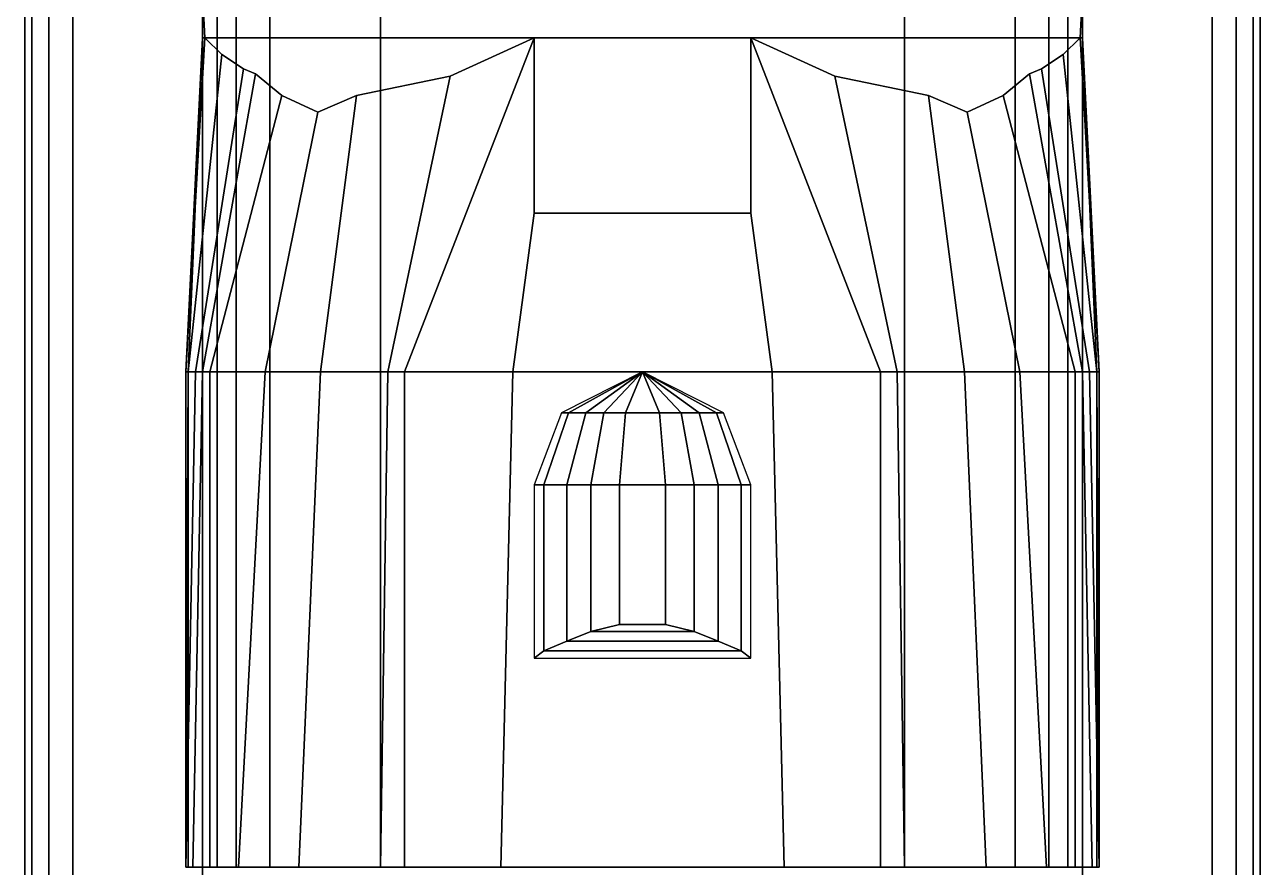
# Model space of a CAD drawing. Extents: x -2.6 to 2.6, y -14.1 to 12.1.
# Drawn here: x -2.57 to 2.57, y 6.75 to 10.25 of the extents above; entities that cross this region are included whole.
import ezdxf

# ---------------------------------------------------------------- set-up
doc = ezdxf.new("R2010")
doc.units = 0
doc.layers.add('HULL-OPEN', color=7, linetype='CONTINUOUS')

msp = doc.modelspace()

# ---------------------------------------------------------------- linework, layer by layer
at = {"layer": 'HULL-OPEN'}
for points in [[(-1.55, 12.13, 0.9200000000000141), (-1.090000000000006, 12.14, 0.9000000000000039), (-1.090000000000006, 10.20000000000001, 0.9000000000000039), (-1.55, 10.20000000000001, 0.9200000000000141)], [(-1.55, 10.20000000000001, 0.9200000000000141), (-1.090000000000006, 10.20000000000001, 0.9000000000000039), (-1.090000000000006, 12.14, 0.9000000000000039), (-1.55, 12.13, 0.9200000000000141)], [(-1.090000000000006, 12.14, 0.9000000000000039), (1.090000000000006, 12.14, 0.9000000000000039), (1.090000000000006, 10.20000000000001, 0.9000000000000039), (-1.090000000000006, 10.20000000000001, 0.9000000000000039)], [(1.090000000000006, 12.14, 0.9000000000000039), (-1.090000000000006, 12.14, 0.9000000000000039), (-1.090000000000006, 10.20000000000001, 0.9000000000000039), (1.090000000000006, 10.20000000000001, 0.9000000000000039)], [(1.55, 10.20000000000001, 0.9200000000000141), (1.090000000000006, 10.20000000000001, 0.9000000000000039), (1.090000000000006, 12.14, 0.9000000000000039), (1.55, 12.13, 0.9200000000000141)], [(1.55, 12.13, 0.9200000000000141), (1.090000000000006, 12.14, 0.9000000000000039), (1.090000000000006, 10.20000000000001, 0.9000000000000039), (1.55, 10.20000000000001, 0.9200000000000141)], [(-1.770000000000006, 12.06, 1.020000000000008), (-1.69, 12.11, 0.9500000000000152), (-1.69, 10.20000000000001, 0.9500000000000152), (-1.770000000000006, 10.20000000000001, 1.020000000000008)], [(-1.770000000000005, 10.20000000000001, 1.020000000000008), (-1.69, 10.20000000000001, 0.9500000000000152), (-1.69, 12.11, 0.9500000000000152), (-1.770000000000005, 12.06, 1.020000000000008)], [(-1.69, 12.11, 0.9500000000000152), (-1.55, 12.13, 0.9200000000000141), (-1.55, 10.20000000000001, 0.9200000000000141), (-1.69, 10.20000000000001, 0.9500000000000152)], [(-1.69, 10.20000000000001, 0.9500000000000152), (-1.55, 10.20000000000001, 0.9200000000000141), (-1.55, 12.13, 0.9200000000000141), (-1.69, 12.11, 0.9500000000000152)], [(1.69, 10.20000000000001, 0.9500000000000152), (1.55, 10.20000000000001, 0.9200000000000141), (1.55, 12.13, 0.9200000000000141), (1.69, 12.11, 0.9500000000000152)], [(1.69, 12.11, 0.9500000000000152), (1.55, 12.13, 0.9200000000000141), (1.55, 10.20000000000001, 0.9200000000000141), (1.69, 10.20000000000001, 0.9500000000000152)], [(1.770000000000005, 10.20000000000001, 1.020000000000008), (1.69, 10.20000000000001, 0.9500000000000152), (1.69, 12.11, 0.9500000000000152), (1.770000000000005, 12.06, 1.020000000000008)], [(1.770000000000006, 12.06, 1.020000000000008), (1.69, 12.11, 0.9500000000000152), (1.69, 10.20000000000001, 0.9500000000000152), (1.770000000000006, 10.20000000000001, 1.020000000000008)], [(-1.830000000000001, 11.97, 1.180000000000005), (-1.770000000000006, 12.06, 1.020000000000008), (-1.770000000000006, 10.20000000000001, 1.020000000000008), (-1.830000000000001, 10.20000000000001, 1.180000000000005)], [(-1.83, 10.20000000000001, 1.180000000000005), (-1.770000000000005, 10.20000000000001, 1.020000000000008), (-1.770000000000005, 12.06, 1.020000000000008), (-1.83, 11.96999999999999, 1.180000000000005)], [(1.83, 10.20000000000001, 1.180000000000005), (1.770000000000005, 10.20000000000001, 1.020000000000008), (1.770000000000005, 12.06, 1.020000000000008), (1.83, 11.97, 1.180000000000005)], [(1.830000000000001, 11.96999999999999, 1.180000000000005), (1.770000000000006, 12.06, 1.020000000000008), (1.770000000000006, 10.20000000000001, 1.020000000000008), (1.830000000000001, 10.20000000000001, 1.180000000000005)], [(-1.830000000000001, 11.66, 1.640000000000013), (-1.830000000000001, 11.97, 1.180000000000005), (-1.830000000000001, 10.20000000000001, 1.180000000000005), (-1.830000000000001, 10.20000000000001, 1.640000000000013)], [(-1.83, 10.20000000000001, 1.640000000000013), (-1.83, 10.20000000000001, 1.180000000000005), (-1.83, 11.96999999999999, 1.180000000000005), (-1.83, 11.66, 1.640000000000013)], [(1.83, 10.20000000000001, 1.640000000000013), (1.83, 10.20000000000001, 1.180000000000005), (1.83, 11.97, 1.180000000000005), (1.83, 11.66, 1.640000000000013)], [(1.830000000000001, 11.66, 1.640000000000013), (1.830000000000001, 11.96999999999999, 1.180000000000005), (1.830000000000001, 10.20000000000001, 1.180000000000005), (1.830000000000001, 10.20000000000001, 1.640000000000013)], [(-1.830000000000001, 11.37, 2.100000000000006), (-1.830000000000001, 11.66, 1.640000000000013), (-1.830000000000001, 10.20000000000001, 1.693395061728393), (-1.830000000000001, 10.20000000000001, 2.100000000000006)], [(-1.83, 10.20000000000001, 2.100000000000006), (-1.83, 10.20000000000001, 1.640000000000013), (-1.83, 11.66, 1.640000000000013), (-1.83, 11.37, 2.100000000000006)], [(1.83, 10.20000000000001, 2.100000000000006), (1.83, 10.20000000000001, 1.640000000000013), (1.83, 11.66, 1.640000000000013), (1.83, 11.37, 2.100000000000006)], [(1.830000000000001, 11.37, 2.100000000000006), (1.830000000000001, 11.66, 1.640000000000013), (1.830000000000001, 10.20000000000001, 1.693395061728393), (1.830000000000001, 10.20000000000001, 2.100000000000006)], [(-1.830000000000001, 10.39, 3.58000000000001), (-1.830000000000001, 11.37, 2.100000000000006), (-1.830000000000001, 10.20000000000001, 2.100000000000006), (-1.830000000000001, 10.20000000000001, 3.58000000000001)], [(-1.83, 10.20000000000001, 3.58000000000001), (-1.83, 10.20000000000001, 2.100000000000006), (-1.83, 11.37, 2.100000000000006), (-1.83, 10.39, 3.58000000000001)], [(1.83, 10.20000000000001, 3.58000000000001), (1.83, 10.20000000000001, 2.100000000000006), (1.83, 11.37, 2.100000000000006), (1.83, 10.39, 3.58000000000001)], [(1.830000000000001, 10.39, 3.58000000000001), (1.830000000000001, 11.37, 2.100000000000006), (1.830000000000001, 10.20000000000001, 2.100000000000006), (1.830000000000001, 10.20000000000001, 3.58000000000001)], [(-2.569999999999998, 6.270000000000008, 1.55), (-2.569999999999998, 6.270000000000008, 0.3999999999999986), (-2.569999999999998, 11.13, 0.6299999999999973), (-2.569999999999998, 11.13, 1.479999999999998)], [(-2.569999999999998, 11.13, 1.479999999999998), (-2.569999999999998, 11.13, 0.6299999999999973), (-2.569999999999998, 6.270000000000008, 0.3999999999999986), (-2.569999999999998, 6.270000000000008, 1.55)], [(-2.539999999999999, 6.270000000000008, 1.629999999999999), (-2.569999999999998, 6.270000000000008, 1.55), (-2.569999999999998, 11.13, 1.479999999999998), (-2.539999999999999, 11.13, 1.559999999999998)], [(-2.539999999999999, 11.13, 1.559999999999998), (-2.569999999999998, 11.13, 1.479999999999998), (-2.569999999999998, 6.270000000000008, 1.55), (-2.539999999999999, 6.270000000000008, 1.629999999999999)], [(-2.469999999999999, 11.13, 1.639999999999998), (-2.539999999999999, 11.13, 1.559999999999998), (-2.539999999999999, 6.270000000000008, 1.629999999999999), (-2.469999999999999, 6.270000000000008, 1.709999999999997)], [(-2.469999999999999, 6.270000000000008, 1.709999999999997), (-2.539999999999999, 6.270000000000008, 1.629999999999999), (-2.539999999999999, 11.13, 1.559999999999998), (-2.469999999999999, 11.13, 1.639999999999998)], [(-2.369999999999999, 6.270000000000008, 1.750000000000003), (-2.469999999999999, 6.270000000000008, 1.709999999999997), (-2.469999999999999, 11.13, 1.639999999999998), (-2.369999999999999, 11.13, 1.679999999999997)], [(-2.369999999999999, 11.13, 1.679999999999997), (-2.469999999999999, 11.13, 1.639999999999998), (-2.469999999999999, 6.270000000000008, 1.709999999999997), (-2.369999999999999, 6.270000000000008, 1.750000000000003)], [(-1.829999999999997, 11.13, 1.679999999999997), (-2.369999999999999, 11.13, 1.679999999999997), (-2.369999999999999, 6.270000000000008, 1.750000000000003), (-1.829999999999997, 6.270000000000008, 1.750000000000003)], [(-1.829999999999997, 6.270000000000008, 1.750000000000003), (-2.369999999999999, 6.270000000000008, 1.750000000000003), (-2.369999999999999, 11.13, 1.679999999999997), (-1.829999999999997, 11.13, 1.679999999999997)], [(1.829999999999997, 11.13, 1.679999999999997), (2.369999999999999, 11.13, 1.679999999999997), (2.369999999999999, 6.270000000000008, 1.750000000000003), (1.829999999999997, 6.270000000000008, 1.750000000000003)], [(1.829999999999997, 6.270000000000008, 1.750000000000003), (2.369999999999999, 6.270000000000008, 1.750000000000003), (2.369999999999999, 11.13, 1.679999999999997), (1.829999999999997, 11.13, 1.679999999999997)], [(2.369999999999999, 11.13, 1.679999999999997), (2.469999999999999, 11.13, 1.639999999999998), (2.469999999999999, 6.270000000000008, 1.709999999999997), (2.369999999999999, 6.270000000000008, 1.750000000000003)], [(2.369999999999999, 6.270000000000008, 1.750000000000003), (2.469999999999999, 6.270000000000008, 1.709999999999997), (2.469999999999999, 11.13, 1.639999999999998), (2.369999999999999, 11.13, 1.679999999999997)], [(2.469999999999999, 6.270000000000008, 1.709999999999997), (2.539999999999999, 6.270000000000008, 1.629999999999999), (2.539999999999999, 11.13, 1.559999999999998), (2.469999999999999, 11.13, 1.639999999999998)], [(2.469999999999999, 11.13, 1.639999999999998), (2.539999999999999, 11.13, 1.559999999999998), (2.539999999999999, 6.270000000000008, 1.629999999999999), (2.469999999999999, 6.270000000000008, 1.709999999999997)], [(2.539999999999999, 6.270000000000008, 1.629999999999999), (2.569999999999998, 6.270000000000008, 1.55), (2.569999999999998, 11.13, 1.479999999999998), (2.539999999999999, 11.13, 1.559999999999998)], [(2.539999999999999, 11.13, 1.559999999999998), (2.569999999999998, 11.13, 1.479999999999998), (2.569999999999998, 6.270000000000008, 1.55), (2.539999999999999, 6.270000000000008, 1.629999999999999)], [(2.569999999999998, 6.270000000000008, 1.55), (2.569999999999998, 6.270000000000008, 0.3999999999999986), (2.569999999999998, 11.13, 0.6299999999999973), (2.569999999999998, 11.13, 1.479999999999998)], [(2.569999999999998, 11.13, 1.479999999999998), (2.569999999999998, 11.13, 0.6299999999999973), (2.569999999999998, 6.270000000000008, 0.3999999999999986), (2.569999999999998, 6.270000000000008, 1.55)], [(-1.830000000000001, 10.39, 3.58000000000001), (-1.830000000000001, 10.39, 3.58000000000001), (-1.830000000000001, 10.20000000000001, 3.58000000000001), (-1.820000000000003, 10.20000000000001, 3.850000000000006)], [(-1.820000000000002, 10.20000000000001, 3.850000000000006), (-1.83, 10.20000000000001, 3.58000000000001), (-1.83, 10.39, 3.58000000000001), (-1.820000000000002, 10.20000000000001, 3.850000000000006)], [(1.820000000000002, 10.20000000000001, 3.850000000000006), (1.83, 10.20000000000001, 3.58000000000001), (1.83, 10.39, 3.58000000000001), (1.820000000000002, 10.20000000000001, 3.850000000000006)], [(1.830000000000001, 10.39, 3.58000000000001), (1.830000000000001, 10.39, 3.58000000000001), (1.830000000000001, 10.20000000000001, 3.58000000000001), (1.820000000000003, 10.20000000000001, 3.850000000000006)], [(-1.830000000000001, 10.20000000000001, 2.100000000000006), (-1.830000000000001, 10.20000000000001, 1.640000000000013), (-1.889999999999998, 8.810000000000015, 1.640000000000013), (-1.899999999999996, 8.810000000000015, 2.100000000000006)], [(-1.830000000000001, 10.20000000000001, 3.58000000000001), (-1.830000000000001, 10.20000000000001, 2.100000000000006), (-1.899999999999996, 8.810000000000015, 2.100000000000006), (-1.899999999999996, 8.810000000000015, 3.58000000000001)], [(-1.820000000000003, 10.20000000000001, 3.850000000000006), (-1.830000000000001, 10.20000000000001, 3.58000000000001), (-1.899999999999996, 8.810000000000015, 3.58000000000001), (-1.899999999999996, 8.810000000000015, 3.850000000000006)], [(-1.750000000000003, 10.13, 4.020000000000008), (-1.820000000000003, 10.20000000000001, 3.850000000000006), (-1.899999999999996, 8.810000000000015, 3.850000000000006), (-1.889999999999998, 8.810000000000015, 4.020000000000008)], [(-1.899999999999995, 8.810000000000016, 2.100000000000006), (-1.889999999999997, 8.810000000000016, 1.640000000000013), (-1.83, 10.20000000000001, 1.640000000000013), (-1.83, 10.20000000000001, 2.100000000000006)], [(-1.889999999999997, 8.810000000000016, 4.020000000000008), (-1.899999999999995, 8.810000000000016, 3.850000000000006), (-1.820000000000002, 10.20000000000001, 3.850000000000006), (-1.750000000000002, 10.13, 4.020000000000008)], [(-1.899999999999995, 8.810000000000016, 3.850000000000006), (-1.899999999999995, 8.810000000000016, 3.58000000000001), (-1.83, 10.20000000000001, 3.58000000000001), (-1.820000000000002, 10.20000000000001, 3.850000000000006)], [(-1.899999999999995, 8.810000000000016, 3.58000000000001), (-1.899999999999995, 8.810000000000016, 2.100000000000006), (-1.83, 10.20000000000001, 2.100000000000006), (-1.83, 10.20000000000001, 3.58000000000001)], [(-1.830000000000001, 10.20000000000001, 1.640000000000013), (-1.830000000000001, 10.20000000000001, 1.180000000000005), (-1.829999999999996, 8.810000000000015, 1.180000000000005), (-1.889999999999998, 8.810000000000015, 1.640000000000013)], [(-1.889999999999997, 8.810000000000016, 1.640000000000013), (-1.829999999999995, 8.810000000000016, 1.180000000000005), (-1.83, 10.20000000000001, 1.180000000000005), (-1.83, 10.20000000000001, 1.640000000000013)], [(-1.830000000000001, 10.20000000000001, 1.180000000000005), (-1.770000000000006, 10.20000000000001, 1.020000000000008), (-1.77, 8.810000000000015, 1.020000000000008), (-1.829999999999996, 8.810000000000015, 1.180000000000005)], [(-1.829999999999995, 8.810000000000016, 1.180000000000005), (-1.77, 8.810000000000016, 1.020000000000008), (-1.770000000000005, 10.20000000000001, 1.020000000000008), (-1.83, 10.20000000000001, 1.180000000000005)], [(-1.770000000000006, 10.20000000000001, 1.020000000000008), (-1.69, 10.20000000000001, 0.9500000000000152), (-1.689999999999995, 8.810000000000015, 0.9500000000000152), (-1.77, 8.810000000000015, 1.020000000000008)], [(-1.77, 8.810000000000016, 1.020000000000008), (-1.689999999999995, 8.810000000000016, 0.9500000000000152), (-1.69, 10.20000000000001, 0.9500000000000152), (-1.770000000000005, 10.20000000000001, 1.020000000000008)], [(-1.69, 10.20000000000001, 0.9500000000000152), (-1.55, 10.20000000000001, 0.9200000000000141), (-1.549999999999994, 8.810000000000015, 0.9200000000000141), (-1.689999999999995, 8.810000000000015, 0.9500000000000152)], [(-1.689999999999995, 8.810000000000016, 0.9500000000000152), (-1.549999999999994, 8.810000000000016, 0.9200000000000141), (-1.55, 10.20000000000001, 0.9200000000000141), (-1.69, 10.20000000000001, 0.9500000000000152)], [(-1.55, 10.20000000000001, 0.9200000000000141), (-1.090000000000006, 10.20000000000001, 0.9000000000000039), (-1.090000000000001, 8.810000000000015, 0.9000000000000039), (-1.549999999999994, 8.810000000000015, 0.9200000000000141)], [(-1.549999999999994, 8.810000000000016, 0.9200000000000141), (-1.090000000000001, 8.810000000000016, 0.9000000000000039), (-1.090000000000006, 10.20000000000001, 0.9000000000000039), (-1.55, 10.20000000000001, 0.9200000000000141)], [(-1.090000000000006, 10.20000000000001, 0.9000000000000039), (1.090000000000006, 10.20000000000001, 0.9000000000000039), (1.090000000000001, 8.810000000000015, 0.9000000000000039), (-1.090000000000001, 8.810000000000015, 0.9000000000000039)], [(1.090000000000006, 10.20000000000001, 0.9000000000000039), (-1.090000000000006, 10.20000000000001, 0.9000000000000039), (-1.090000000000001, 8.810000000000016, 0.9000000000000039), (1.090000000000001, 8.810000000000016, 0.9000000000000039)], [(-0.4500000000000059, 10.20000000000001, 4.650000000000003), (-0.8000000000000002, 10.04, 4.590000000000001), (-1.06, 8.810000000000015, 4.920000000000014), (-0.9899999999999998, 8.810000000000015, 4.950000000000015)], [(-0.9899999999999995, 8.810000000000016, 4.950000000000015), (-1.06, 8.810000000000016, 4.920000000000014), (-0.8000000000000003, 10.04, 4.590000000000001), (-0.4500000000000061, 10.20000000000001, 4.650000000000003)], [(-0.4499999999999993, 10.20000000000001, 4.649999999999998), (-0.9900000000000002, 8.810000000000015, 4.949999999999997), (-0.5399999999999991, 8.810000000000015, 5.719999999999997), (-0.4499999999999993, 9.470000000000011, 5.669999999999998)], [(0.4499999999999993, 9.470000000000011, 5.669999999999998), (0.4499999999999993, 10.20000000000001, 4.649999999999998), (-0.4499999999999993, 10.20000000000001, 4.649999999999998), (-0.4499999999999993, 9.470000000000011, 5.669999999999998)], [(0.5399999999999991, 8.810000000000015, 5.719999999999997), (0.99, 8.810000000000015, 4.949999999999997), (0.4499999999999993, 10.20000000000001, 4.649999999999998), (0.4499999999999993, 9.470000000000011, 5.669999999999998)], [(0.9899999999999995, 8.810000000000015, 4.950000000000015), (1.06, 8.810000000000015, 4.920000000000014), (0.8000000000000003, 10.04, 4.590000000000001), (0.4500000000000061, 10.20000000000001, 4.650000000000003)], [(0.4500000000000059, 10.20000000000001, 4.650000000000003), (0.8000000000000002, 10.04, 4.590000000000001), (1.06, 8.810000000000016, 4.920000000000014), (0.9899999999999998, 8.810000000000016, 4.950000000000015)], [(1.549999999999994, 8.810000000000015, 0.9200000000000141), (1.090000000000001, 8.810000000000015, 0.9000000000000039), (1.090000000000006, 10.20000000000001, 0.9000000000000039), (1.55, 10.20000000000001, 0.9200000000000141)], [(1.55, 10.20000000000001, 0.9200000000000141), (1.090000000000006, 10.20000000000001, 0.9000000000000039), (1.090000000000001, 8.810000000000016, 0.9000000000000039), (1.549999999999994, 8.810000000000016, 0.9200000000000141)], [(1.689999999999995, 8.810000000000015, 0.9500000000000152), (1.549999999999994, 8.810000000000015, 0.9200000000000141), (1.55, 10.20000000000001, 0.9200000000000141), (1.69, 10.20000000000001, 0.9500000000000152)], [(1.69, 10.20000000000001, 0.9500000000000152), (1.55, 10.20000000000001, 0.9200000000000141), (1.549999999999994, 8.810000000000016, 0.9200000000000141), (1.689999999999995, 8.810000000000016, 0.9500000000000152)], [(1.77, 8.810000000000015, 1.020000000000008), (1.689999999999995, 8.810000000000015, 0.9500000000000152), (1.69, 10.20000000000001, 0.9500000000000152), (1.770000000000005, 10.20000000000001, 1.020000000000008)], [(1.770000000000006, 10.20000000000001, 1.020000000000008), (1.69, 10.20000000000001, 0.9500000000000152), (1.689999999999995, 8.810000000000016, 0.9500000000000152), (1.77, 8.810000000000016, 1.020000000000008)], [(1.889999999999997, 8.810000000000015, 4.020000000000008), (1.899999999999995, 8.810000000000015, 3.850000000000006), (1.820000000000002, 10.20000000000001, 3.850000000000006), (1.750000000000002, 10.13, 4.020000000000008)], [(1.750000000000003, 10.13, 4.020000000000008), (1.820000000000003, 10.20000000000001, 3.850000000000006), (1.899999999999996, 8.810000000000016, 3.850000000000006), (1.889999999999998, 8.810000000000016, 4.020000000000008)], [(1.829999999999995, 8.810000000000015, 1.180000000000005), (1.77, 8.810000000000015, 1.020000000000008), (1.770000000000005, 10.20000000000001, 1.020000000000008), (1.83, 10.20000000000001, 1.180000000000005)], [(1.830000000000001, 10.20000000000001, 1.180000000000005), (1.770000000000006, 10.20000000000001, 1.020000000000008), (1.77, 8.810000000000016, 1.020000000000008), (1.829999999999996, 8.810000000000016, 1.180000000000005)], [(1.899999999999995, 8.810000000000015, 3.850000000000006), (1.899999999999995, 8.810000000000015, 3.58000000000001), (1.83, 10.20000000000001, 3.58000000000001), (1.820000000000002, 10.20000000000001, 3.850000000000006)], [(1.820000000000003, 10.20000000000001, 3.850000000000006), (1.830000000000001, 10.20000000000001, 3.58000000000001), (1.899999999999996, 8.810000000000016, 3.58000000000001), (1.899999999999996, 8.810000000000016, 3.850000000000006)], [(1.899999999999995, 8.810000000000015, 2.100000000000006), (1.889999999999997, 8.810000000000015, 1.640000000000013), (1.83, 10.20000000000001, 1.640000000000013), (1.83, 10.20000000000001, 2.100000000000006)], [(1.889999999999997, 8.810000000000015, 1.640000000000013), (1.829999999999995, 8.810000000000015, 1.180000000000005), (1.83, 10.20000000000001, 1.180000000000005), (1.83, 10.20000000000001, 1.640000000000013)], [(1.899999999999995, 8.810000000000015, 3.58000000000001), (1.899999999999995, 8.810000000000015, 2.100000000000006), (1.83, 10.20000000000001, 2.100000000000006), (1.83, 10.20000000000001, 3.58000000000001)], [(1.830000000000001, 10.20000000000001, 2.100000000000006), (1.830000000000001, 10.20000000000001, 1.640000000000013), (1.889999999999998, 8.810000000000016, 1.640000000000013), (1.899999999999996, 8.810000000000016, 2.100000000000006)], [(1.830000000000001, 10.20000000000001, 1.640000000000013), (1.830000000000001, 10.20000000000001, 1.180000000000005), (1.829999999999996, 8.810000000000016, 1.180000000000005), (1.889999999999998, 8.810000000000016, 1.640000000000013)], [(1.830000000000001, 10.20000000000001, 3.58000000000001), (1.830000000000001, 10.20000000000001, 2.100000000000006), (1.899999999999996, 8.810000000000016, 2.100000000000006), (1.899999999999996, 8.810000000000016, 3.58000000000001)], [(-1.659999999999999, 10.07, 4.120000000000002), (-1.750000000000003, 10.13, 4.020000000000008), (-1.889999999999998, 8.810000000000015, 4.020000000000008), (-1.859999999999997, 8.810000000000015, 4.180000000000005)], [(-1.859999999999996, 8.810000000000016, 4.180000000000005), (-1.889999999999997, 8.810000000000016, 4.020000000000008), (-1.750000000000002, 10.13, 4.020000000000008), (-1.659999999999999, 10.07, 4.120000000000002)], [(1.859999999999996, 8.810000000000015, 4.180000000000005), (1.889999999999997, 8.810000000000015, 4.020000000000008), (1.750000000000002, 10.13, 4.020000000000008), (1.659999999999999, 10.07, 4.120000000000002)], [(1.659999999999999, 10.07, 4.120000000000002), (1.750000000000003, 10.13, 4.020000000000008), (1.889999999999998, 8.810000000000016, 4.020000000000008), (1.859999999999997, 8.810000000000016, 4.180000000000005)], [(-1.610000000000002, 10.05, 4.170000000000014), (-1.659999999999999, 10.07, 4.120000000000002), (-1.859999999999997, 8.810000000000015, 4.180000000000005), (-1.829999999999996, 8.810000000000015, 4.290000000000004)], [(-1.829999999999995, 8.810000000000016, 4.290000000000004), (-1.859999999999996, 8.810000000000016, 4.180000000000005), (-1.659999999999999, 10.07, 4.120000000000002), (-1.610000000000002, 10.05, 4.170000000000014)], [(-1.500000000000003, 9.96, 4.279999999999999), (-1.610000000000002, 10.05, 4.170000000000014), (-1.829999999999996, 8.810000000000015, 4.290000000000004), (-1.799999999999994, 8.810000000000015, 4.360000000000011)], [(-1.799999999999994, 8.810000000000016, 4.360000000000011), (-1.829999999999995, 8.810000000000016, 4.290000000000004), (-1.610000000000002, 10.05, 4.170000000000014), (-1.500000000000003, 9.96, 4.279999999999999)], [(-0.8000000000000002, 10.04, 4.590000000000001), (-1.19, 9.96, 4.469999999999997), (-1.340000000000001, 8.810000000000015, 4.770000000000008), (-1.06, 8.810000000000015, 4.920000000000014)], [(-1.06, 8.810000000000016, 4.920000000000014), (-1.340000000000001, 8.810000000000016, 4.770000000000008), (-1.19, 9.96, 4.469999999999997), (-0.8000000000000003, 10.04, 4.590000000000001)], [(1.06, 8.810000000000015, 4.920000000000014), (1.340000000000001, 8.810000000000015, 4.770000000000008), (1.19, 9.96, 4.469999999999997), (0.8000000000000003, 10.04, 4.590000000000001)], [(0.8000000000000002, 10.04, 4.590000000000001), (1.19, 9.96, 4.469999999999997), (1.340000000000001, 8.810000000000016, 4.770000000000008), (1.06, 8.810000000000016, 4.920000000000014)], [(1.799999999999994, 8.810000000000015, 4.360000000000011), (1.829999999999995, 8.810000000000015, 4.290000000000004), (1.610000000000002, 10.05, 4.170000000000014), (1.500000000000003, 9.96, 4.279999999999999)], [(1.500000000000003, 9.96, 4.279999999999999), (1.610000000000002, 10.05, 4.170000000000014), (1.829999999999996, 8.810000000000016, 4.290000000000004), (1.799999999999994, 8.810000000000016, 4.360000000000011)], [(1.829999999999995, 8.810000000000015, 4.290000000000004), (1.859999999999996, 8.810000000000015, 4.180000000000005), (1.659999999999999, 10.07, 4.120000000000002), (1.610000000000002, 10.05, 4.170000000000014)], [(1.610000000000002, 10.05, 4.170000000000014), (1.659999999999999, 10.07, 4.120000000000002), (1.859999999999997, 8.810000000000016, 4.180000000000005), (1.829999999999996, 8.810000000000016, 4.290000000000004)], [(-1.350000000000004, 9.89, 4.390000000000013), (-1.500000000000003, 9.96, 4.279999999999999), (-1.799999999999994, 8.810000000000015, 4.360000000000011), (-1.569999999999998, 8.810000000000015, 4.600000000000006)], [(-1.569999999999998, 8.810000000000016, 4.600000000000006), (-1.799999999999994, 8.810000000000016, 4.360000000000011), (-1.500000000000003, 9.96, 4.279999999999999), (-1.350000000000004, 9.89, 4.390000000000013)], [(-1.19, 9.96, 4.469999999999997), (-1.350000000000004, 9.89, 4.390000000000013), (-1.569999999999998, 8.810000000000015, 4.600000000000006), (-1.340000000000001, 8.810000000000015, 4.770000000000008)], [(-1.340000000000001, 8.810000000000016, 4.770000000000008), (-1.569999999999998, 8.810000000000016, 4.600000000000006), (-1.350000000000004, 9.89, 4.390000000000013), (-1.19, 9.96, 4.469999999999997)], [(1.340000000000001, 8.810000000000015, 4.770000000000008), (1.569999999999998, 8.810000000000015, 4.600000000000006), (1.350000000000004, 9.89, 4.390000000000013), (1.19, 9.96, 4.469999999999997)], [(1.19, 9.96, 4.469999999999997), (1.350000000000004, 9.89, 4.390000000000013), (1.569999999999998, 8.810000000000016, 4.600000000000006), (1.340000000000001, 8.810000000000016, 4.770000000000008)], [(1.569999999999998, 8.810000000000015, 4.600000000000006), (1.799999999999994, 8.810000000000015, 4.360000000000011), (1.500000000000003, 9.96, 4.279999999999999), (1.350000000000004, 9.89, 4.390000000000013)], [(1.350000000000004, 9.89, 4.390000000000013), (1.500000000000003, 9.96, 4.279999999999999), (1.799999999999994, 8.810000000000016, 4.360000000000011), (1.569999999999998, 8.810000000000016, 4.600000000000006)], [(-0.4499999999999993, 9.470000000000011, 5.669999999999998), (-0.5399999999999991, 8.810000000000015, 5.719999999999997), (0.5399999999999991, 8.810000000000015, 5.719999999999997), (0.4499999999999993, 9.470000000000011, 5.669999999999998)], [(-1.899999999999996, 8.810000000000015, 2.100000000000006), (-1.889999999999998, 8.810000000000015, 1.640000000000013), (-1.89, 6.750000000000012, 1.640000000000013), (-1.899999999999998, 6.750000000000012, 2.100000000000006)], [(-1.899999999999996, 8.810000000000015, 3.58000000000001), (-1.899999999999996, 8.810000000000015, 2.100000000000006), (-1.899999999999998, 6.750000000000012, 2.100000000000006), (-1.899999999999998, 6.750000000000012, 3.58000000000001)], [(-1.899999999999996, 8.810000000000015, 3.850000000000006), (-1.899999999999996, 8.810000000000015, 3.58000000000001), (-1.899999999999998, 6.750000000000012, 3.58000000000001), (-1.899999999999998, 6.750000000000012, 3.850000000000006)], [(-1.889999999999998, 8.810000000000015, 4.020000000000008), (-1.899999999999996, 8.810000000000015, 3.850000000000006), (-1.899999999999998, 6.750000000000012, 3.850000000000006), (-1.899999999999998, 6.750000000000012, 4.020000000000008)], [(-1.859999999999997, 8.810000000000015, 4.180000000000005), (-1.889999999999998, 8.810000000000015, 4.020000000000008), (-1.899999999999998, 6.750000000000012, 4.020000000000008), (-1.899999999999998, 6.750000000000012, 4.180000000000005)], [(-1.829999999999996, 8.810000000000015, 4.290000000000004), (-1.859999999999997, 8.810000000000015, 4.180000000000005), (-1.899999999999998, 6.750000000000012, 4.180000000000005), (-1.869999999999997, 6.750000000000012, 4.410000000000009)], [(-1.899999999999997, 6.750000000000014, 2.100000000000006), (-1.889999999999999, 6.750000000000014, 1.640000000000013), (-1.889999999999997, 8.810000000000016, 1.640000000000013), (-1.899999999999995, 8.810000000000016, 2.100000000000006)], [(-1.899999999999997, 6.750000000000014, 3.850000000000006), (-1.899999999999997, 6.750000000000014, 3.58000000000001), (-1.899999999999995, 8.810000000000016, 3.58000000000001), (-1.899999999999995, 8.810000000000016, 3.850000000000006)], [(-1.899999999999997, 6.750000000000014, 4.020000000000008), (-1.899999999999997, 6.750000000000014, 3.850000000000006), (-1.899999999999995, 8.810000000000016, 3.850000000000006), (-1.889999999999997, 8.810000000000016, 4.020000000000008)], [(-1.899999999999997, 6.750000000000014, 4.180000000000005), (-1.899999999999997, 6.750000000000014, 4.020000000000008), (-1.889999999999997, 8.810000000000016, 4.020000000000008), (-1.859999999999996, 8.810000000000016, 4.180000000000005)], [(-1.899999999999997, 6.750000000000014, 3.58000000000001), (-1.899999999999997, 6.750000000000014, 2.100000000000006), (-1.899999999999995, 8.810000000000016, 2.100000000000006), (-1.899999999999995, 8.810000000000016, 3.58000000000001)], [(-1.869999999999996, 6.750000000000014, 4.410000000000009), (-1.899999999999997, 6.750000000000014, 4.180000000000005), (-1.859999999999996, 8.810000000000016, 4.180000000000005), (-1.829999999999995, 8.810000000000016, 4.290000000000004)], [(-1.889999999999998, 8.810000000000015, 1.640000000000013), (-1.829999999999996, 8.810000000000015, 1.180000000000005), (-1.829999999999998, 6.750000000000012, 1.180000000000005), (-1.89, 6.750000000000012, 1.640000000000013)], [(-1.889999999999999, 6.750000000000014, 1.640000000000013), (-1.829999999999997, 6.750000000000014, 1.180000000000005), (-1.829999999999995, 8.810000000000016, 1.180000000000005), (-1.889999999999997, 8.810000000000016, 1.640000000000013)], [(-1.799999999999994, 8.810000000000015, 4.360000000000011), (-1.829999999999996, 8.810000000000015, 4.290000000000004), (-1.869999999999997, 6.750000000000012, 4.410000000000009), (-1.799999999999996, 6.750000000000012, 4.570000000000005)], [(-1.799999999999996, 6.750000000000014, 4.570000000000005), (-1.869999999999996, 6.750000000000014, 4.410000000000009), (-1.829999999999995, 8.810000000000016, 4.290000000000004), (-1.799999999999994, 8.810000000000016, 4.360000000000011)], [(-1.829999999999996, 8.810000000000015, 1.180000000000005), (-1.77, 8.810000000000015, 1.020000000000008), (-1.770000000000002, 6.750000000000012, 1.020000000000008), (-1.829999999999998, 6.750000000000012, 1.180000000000005)], [(-1.829999999999997, 6.750000000000014, 1.180000000000005), (-1.770000000000002, 6.750000000000014, 1.020000000000008), (-1.77, 8.810000000000016, 1.020000000000008), (-1.829999999999995, 8.810000000000016, 1.180000000000005)], [(-1.569999999999998, 8.810000000000015, 4.600000000000006), (-1.799999999999994, 8.810000000000015, 4.360000000000011), (-1.799999999999996, 6.750000000000012, 4.570000000000005), (-1.679999999999999, 6.750000000000012, 4.710000000000006)], [(-1.679999999999999, 6.750000000000014, 4.710000000000006), (-1.799999999999996, 6.750000000000014, 4.570000000000005), (-1.799999999999994, 8.810000000000016, 4.360000000000011), (-1.569999999999998, 8.810000000000016, 4.600000000000006)], [(-1.77, 8.810000000000015, 1.020000000000008), (-1.689999999999995, 8.810000000000015, 0.9500000000000152), (-1.689999999999997, 6.750000000000012, 0.9500000000000152), (-1.770000000000002, 6.750000000000012, 1.020000000000008)], [(-1.770000000000002, 6.750000000000014, 1.020000000000008), (-1.689999999999997, 6.750000000000014, 0.9500000000000152), (-1.689999999999995, 8.810000000000016, 0.9500000000000152), (-1.77, 8.810000000000016, 1.020000000000008)], [(-1.689999999999995, 8.810000000000015, 0.9500000000000152), (-1.549999999999994, 8.810000000000015, 0.9200000000000141), (-1.549999999999996, 6.750000000000012, 0.9200000000000141), (-1.689999999999997, 6.750000000000012, 0.9500000000000152)], [(-1.689999999999997, 6.750000000000014, 0.9500000000000152), (-1.549999999999996, 6.750000000000014, 0.9200000000000141), (-1.549999999999994, 8.810000000000016, 0.9200000000000141), (-1.689999999999995, 8.810000000000016, 0.9500000000000152)], [(-1.340000000000001, 8.810000000000015, 4.770000000000008), (-1.569999999999998, 8.810000000000015, 4.600000000000006), (-1.679999999999999, 6.750000000000012, 4.710000000000006), (-1.429999999999999, 6.750000000000012, 4.850000000000006)], [(-1.429999999999999, 6.750000000000014, 4.850000000000006), (-1.679999999999999, 6.750000000000014, 4.710000000000006), (-1.569999999999998, 8.810000000000016, 4.600000000000006), (-1.340000000000001, 8.810000000000016, 4.770000000000008)], [(-1.549999999999994, 8.810000000000015, 0.9200000000000141), (-1.090000000000001, 8.810000000000015, 0.9000000000000039), (-1.090000000000003, 6.750000000000012, 0.9000000000000039), (-1.549999999999996, 6.750000000000012, 0.9200000000000141)], [(-1.549999999999996, 6.750000000000014, 0.9200000000000141), (-1.090000000000002, 6.750000000000014, 0.9000000000000039), (-1.090000000000001, 8.810000000000016, 0.9000000000000039), (-1.549999999999994, 8.810000000000016, 0.9200000000000141)], [(-1.06, 8.810000000000015, 4.920000000000014), (-1.340000000000001, 8.810000000000015, 4.770000000000008), (-1.429999999999999, 6.750000000000012, 4.850000000000006), (-1.090000000000003, 6.750000000000012, 4.990000000000007)], [(-1.090000000000002, 6.750000000000014, 4.990000000000007), (-1.429999999999999, 6.750000000000014, 4.850000000000006), (-1.340000000000001, 8.810000000000016, 4.770000000000008), (-1.06, 8.810000000000016, 4.920000000000014)], [(-1.090000000000001, 8.810000000000015, 0.9000000000000039), (1.090000000000001, 8.810000000000015, 0.9000000000000039), (1.090000000000002, 6.750000000000012, 0.9000000000000039), (-1.090000000000003, 6.750000000000012, 0.9000000000000039)], [(-0.9900000000000002, 8.810000000000015, 4.949999999999997), (-1.06, 8.810000000000015, 4.920000000000014), (-1.090000000000003, 6.750000000000012, 4.990000000000007), (-0.99, 6.750000000000012, 5.050000000000009)], [(1.090000000000001, 8.810000000000016, 0.9000000000000039), (-1.090000000000001, 8.810000000000016, 0.9000000000000039), (-1.090000000000002, 6.750000000000014, 0.9000000000000039), (1.090000000000003, 6.750000000000014, 0.9000000000000039)], [(-0.99, 6.750000000000014, 5.049999999999998), (-1.090000000000002, 6.750000000000014, 4.990000000000007), (-1.06, 8.810000000000016, 4.920000000000014), (-0.9899999999999995, 8.810000000000016, 4.950000000000015)], [(-0.9900000000000002, 8.810000000000015, 4.949999999999997), (-0.9900000000000002, 6.750000000000012, 5.049999999999998), (-0.5899999999999999, 6.750000000000012, 5.719999999999997), (-0.5399999999999991, 8.810000000000015, 5.719999999999997)], [(-0.5399999999999991, 8.810000000000015, 5.719999999999997), (-0.5899999999999999, 6.750000000000012, 5.719999999999997), (0.5899999999999999, 6.750000000000012, 5.719999999999997), (0.5399999999999991, 8.810000000000015, 5.719999999999997)], [(0, 8.810000000000015, 5.719999999999997), (0, 8.810000000000015, 5.719999999999997), (-0.3375, 8.640000000000013, 5.719999999999997), (-0.3075, 8.640000000000013, 5.776249999999999)], [(0, 8.810000000000015, 5.719999999999997), (0, 8.810000000000015, 5.719999999999997), (-0.3075, 8.640000000000013, 5.776249999999999), (-0.23625, 8.640000000000013, 5.851249999999998)], [(0, 8.810000000000015, 5.719999999999997), (0, 8.810000000000015, 5.719999999999997), (-0.23625, 8.640000000000013, 5.851249999999998), (-0.16125, 8.640000000000013, 5.907499999999998)], [(0, 8.810000000000015, 5.719999999999997), (0, 8.810000000000015, 5.719999999999997), (-0.16125, 8.640000000000013, 5.907499999999998), (-0.07125, 8.640000000000013, 5.933749999999998)], [(-0.07125, 8.640000000000013, 5.933749999999998), (0.0712499999999992, 8.640000000000013, 5.933749999999998), (0, 8.810000000000015, 5.719999999999997)], [(0.3075000000000028, 8.640000000000013, 5.776249999999999), (0.3375000000000021, 8.640000000000013, 5.719999999999997), (0, 8.810000000000015, 5.719999999999997)], [(0.2362499999999983, 8.640000000000013, 5.851249999999998), (0.3075000000000028, 8.640000000000013, 5.776249999999999), (0, 8.810000000000015, 5.719999999999997)], [(0.1612500000000026, 8.640000000000013, 5.907499999999998), (0.2362499999999983, 8.640000000000013, 5.851249999999998), (0, 8.810000000000015, 5.719999999999997)], [(0.0712499999999992, 8.640000000000013, 5.933749999999998), (0.1612500000000026, 8.640000000000013, 5.907499999999998), (0, 8.810000000000015, 5.719999999999997)], [(0.5899999999999999, 6.750000000000012, 5.719999999999997), (0.99, 6.750000000000012, 5.049999999999998), (0.9899999999999995, 8.810000000000015, 4.950000000000015), (0.5399999999999991, 8.810000000000015, 5.719999999999997)], [(0.99, 6.750000000000012, 5.049999999999998), (1.090000000000002, 6.750000000000012, 4.990000000000007), (1.06, 8.810000000000015, 4.920000000000014), (0.9899999999999995, 8.810000000000015, 4.950000000000015)], [(0.9900000000000002, 8.810000000000016, 4.949999999999997), (1.06, 8.810000000000016, 4.920000000000014), (1.090000000000003, 6.750000000000014, 4.990000000000007), (0.99, 6.750000000000014, 5.050000000000009)], [(1.090000000000002, 6.750000000000012, 4.990000000000007), (1.429999999999999, 6.750000000000012, 4.850000000000006), (1.340000000000001, 8.810000000000015, 4.770000000000008), (1.06, 8.810000000000015, 4.920000000000014)], [(1.06, 8.810000000000016, 4.920000000000014), (1.340000000000001, 8.810000000000016, 4.770000000000008), (1.429999999999999, 6.750000000000014, 4.850000000000006), (1.090000000000003, 6.750000000000014, 4.990000000000007)], [(1.549999999999996, 6.750000000000012, 0.9200000000000141), (1.090000000000002, 6.750000000000012, 0.9000000000000039), (1.090000000000001, 8.810000000000015, 0.9000000000000039), (1.549999999999994, 8.810000000000015, 0.9200000000000141)], [(1.549999999999994, 8.810000000000016, 0.9200000000000141), (1.090000000000001, 8.810000000000016, 0.9000000000000039), (1.090000000000003, 6.750000000000014, 0.9000000000000039), (1.549999999999996, 6.750000000000014, 0.9200000000000141)], [(1.429999999999999, 6.750000000000012, 4.850000000000006), (1.679999999999999, 6.750000000000012, 4.710000000000006), (1.569999999999998, 8.810000000000015, 4.600000000000006), (1.340000000000001, 8.810000000000015, 4.770000000000008)], [(1.340000000000001, 8.810000000000016, 4.770000000000008), (1.569999999999998, 8.810000000000016, 4.600000000000006), (1.679999999999999, 6.750000000000014, 4.710000000000006), (1.429999999999999, 6.750000000000014, 4.850000000000006)], [(1.689999999999997, 6.750000000000012, 0.9500000000000152), (1.549999999999996, 6.750000000000012, 0.9200000000000141), (1.549999999999994, 8.810000000000015, 0.9200000000000141), (1.689999999999995, 8.810000000000015, 0.9500000000000152)], [(1.689999999999995, 8.810000000000016, 0.9500000000000152), (1.549999999999994, 8.810000000000016, 0.9200000000000141), (1.549999999999996, 6.750000000000014, 0.9200000000000141), (1.689999999999997, 6.750000000000014, 0.9500000000000152)], [(1.679999999999999, 6.750000000000012, 4.710000000000006), (1.799999999999996, 6.750000000000012, 4.570000000000005), (1.799999999999994, 8.810000000000015, 4.360000000000011), (1.569999999999998, 8.810000000000015, 4.600000000000006)], [(1.569999999999998, 8.810000000000016, 4.600000000000006), (1.799999999999994, 8.810000000000016, 4.360000000000011), (1.799999999999996, 6.750000000000014, 4.570000000000005), (1.679999999999999, 6.750000000000014, 4.710000000000006)], [(1.770000000000002, 6.750000000000012, 1.020000000000008), (1.689999999999997, 6.750000000000012, 0.9500000000000152), (1.689999999999995, 8.810000000000015, 0.9500000000000152), (1.77, 8.810000000000015, 1.020000000000008)], [(1.77, 8.810000000000016, 1.020000000000008), (1.689999999999995, 8.810000000000016, 0.9500000000000152), (1.689999999999997, 6.750000000000014, 0.9500000000000152), (1.770000000000002, 6.750000000000014, 1.020000000000008)], [(1.829999999999997, 6.750000000000012, 1.180000000000005), (1.770000000000002, 6.750000000000012, 1.020000000000008), (1.77, 8.810000000000015, 1.020000000000008), (1.829999999999995, 8.810000000000015, 1.180000000000005)], [(1.829999999999996, 8.810000000000016, 1.180000000000005), (1.77, 8.810000000000016, 1.020000000000008), (1.770000000000002, 6.750000000000014, 1.020000000000008), (1.829999999999998, 6.750000000000014, 1.180000000000005)], [(1.799999999999996, 6.750000000000012, 4.570000000000005), (1.869999999999996, 6.750000000000012, 4.410000000000009), (1.829999999999995, 8.810000000000015, 4.290000000000004), (1.799999999999994, 8.810000000000015, 4.360000000000011)], [(1.799999999999994, 8.810000000000016, 4.360000000000011), (1.829999999999996, 8.810000000000016, 4.290000000000004), (1.869999999999997, 6.750000000000014, 4.410000000000009), (1.799999999999996, 6.750000000000014, 4.570000000000005)], [(1.889999999999999, 6.750000000000012, 1.640000000000013), (1.829999999999997, 6.750000000000012, 1.180000000000005), (1.829999999999995, 8.810000000000015, 1.180000000000005), (1.889999999999997, 8.810000000000015, 1.640000000000013)], [(1.869999999999996, 6.750000000000012, 4.410000000000009), (1.899999999999997, 6.750000000000012, 4.180000000000005), (1.859999999999996, 8.810000000000015, 4.180000000000005), (1.829999999999995, 8.810000000000015, 4.290000000000004)], [(1.889999999999998, 8.810000000000016, 1.640000000000013), (1.829999999999996, 8.810000000000016, 1.180000000000005), (1.829999999999998, 6.750000000000014, 1.180000000000005), (1.89, 6.750000000000014, 1.640000000000013)], [(1.829999999999996, 8.810000000000016, 4.290000000000004), (1.859999999999997, 8.810000000000016, 4.180000000000005), (1.899999999999998, 6.750000000000014, 4.180000000000005), (1.869999999999997, 6.750000000000014, 4.410000000000009)], [(1.899999999999997, 6.750000000000012, 4.180000000000005), (1.899999999999997, 6.750000000000012, 4.020000000000008), (1.889999999999997, 8.810000000000015, 4.020000000000008), (1.859999999999996, 8.810000000000015, 4.180000000000005)], [(1.859999999999997, 8.810000000000016, 4.180000000000005), (1.889999999999998, 8.810000000000016, 4.020000000000008), (1.899999999999998, 6.750000000000014, 4.020000000000008), (1.899999999999998, 6.750000000000014, 4.180000000000005)], [(1.899999999999997, 6.750000000000012, 2.100000000000006), (1.889999999999999, 6.750000000000012, 1.640000000000013), (1.889999999999997, 8.810000000000015, 1.640000000000013), (1.899999999999995, 8.810000000000015, 2.100000000000006)], [(1.899999999999997, 6.750000000000012, 4.020000000000008), (1.899999999999997, 6.750000000000012, 3.850000000000006), (1.899999999999995, 8.810000000000015, 3.850000000000006), (1.889999999999997, 8.810000000000015, 4.020000000000008)], [(1.899999999999996, 8.810000000000016, 2.100000000000006), (1.889999999999998, 8.810000000000016, 1.640000000000013), (1.89, 6.750000000000014, 1.640000000000013), (1.899999999999998, 6.750000000000014, 2.100000000000006)], [(1.889999999999998, 8.810000000000016, 4.020000000000008), (1.899999999999996, 8.810000000000016, 3.850000000000006), (1.899999999999998, 6.750000000000014, 3.850000000000006), (1.899999999999998, 6.750000000000014, 4.020000000000008)], [(1.899999999999997, 6.750000000000012, 3.850000000000006), (1.899999999999997, 6.750000000000012, 3.58000000000001), (1.899999999999995, 8.810000000000015, 3.58000000000001), (1.899999999999995, 8.810000000000015, 3.850000000000006)], [(1.899999999999997, 6.750000000000012, 3.58000000000001), (1.899999999999997, 6.750000000000012, 2.100000000000006), (1.899999999999995, 8.810000000000015, 2.100000000000006), (1.899999999999995, 8.810000000000015, 3.58000000000001)], [(1.899999999999996, 8.810000000000016, 3.58000000000001), (1.899999999999996, 8.810000000000016, 2.100000000000006), (1.899999999999998, 6.750000000000014, 2.100000000000006), (1.899999999999998, 6.750000000000014, 3.58000000000001)], [(1.899999999999996, 8.810000000000016, 3.850000000000006), (1.899999999999996, 8.810000000000016, 3.58000000000001), (1.899999999999998, 6.750000000000014, 3.58000000000001), (1.899999999999998, 6.750000000000014, 3.850000000000006)], [(-0.3075, 8.640000000000013, 5.776249999999999), (-0.3375, 8.640000000000013, 5.719999999999997), (-0.45, 8.340000000000002, 5.719999999999997), (-0.4100000000000001, 8.340000000000002, 5.794999999999998)], [(-0.23625, 8.640000000000013, 5.851249999999998), (-0.3075, 8.640000000000013, 5.776249999999999), (-0.4100000000000001, 8.340000000000002, 5.794999999999998), (-0.315, 8.340000000000002, 5.894999999999997)], [(-0.16125, 8.640000000000013, 5.907499999999998), (-0.23625, 8.640000000000013, 5.851249999999998), (-0.315, 8.340000000000002, 5.894999999999997), (-0.215, 8.340000000000002, 5.969999999999998)], [(-0.07125, 8.640000000000013, 5.933749999999998), (-0.16125, 8.640000000000013, 5.907499999999998), (-0.215, 8.340000000000002, 5.969999999999998), (-0.095, 8.340000000000002, 6.004999999999999)], [(-0.095, 8.340000000000002, 6.004999999999999), (0.0949999999999989, 8.340000000000002, 6.004999999999999), (0.0712499999999992, 8.640000000000013, 5.933749999999998), (-0.07125, 8.640000000000013, 5.933749999999998)], [(0.0949999999999989, 8.340000000000002, 6.004999999999999), (0.2150000000000034, 8.340000000000002, 5.969999999999998), (0.1612500000000026, 8.640000000000013, 5.907499999999998), (0.0712499999999992, 8.640000000000013, 5.933749999999998)], [(0.2150000000000034, 8.340000000000002, 5.969999999999998), (0.3149999999999977, 8.340000000000002, 5.894999999999997), (0.2362499999999983, 8.640000000000013, 5.851249999999998), (0.1612500000000026, 8.640000000000013, 5.907499999999998)], [(0.3149999999999977, 8.340000000000002, 5.894999999999997), (0.4100000000000037, 8.340000000000002, 5.794999999999998), (0.3075000000000028, 8.640000000000013, 5.776249999999999), (0.2362499999999983, 8.640000000000013, 5.851249999999998)], [(0.4100000000000037, 8.340000000000002, 5.794999999999998), (0.4500000000000029, 8.340000000000002, 5.719999999999997), (0.3375000000000021, 8.640000000000013, 5.719999999999997), (0.3075000000000028, 8.640000000000013, 5.776249999999999)], [(-0.4100000000000001, 8.340000000000002, 5.794999999999998), (-0.45, 8.340000000000002, 5.719999999999997), (-0.45, 7.620000000000002, 5.719999999999997), (-0.4100000000000001, 7.650000000000003, 5.794999999999998)], [(-0.315, 8.340000000000002, 5.894999999999997), (-0.4100000000000001, 8.340000000000002, 5.794999999999998), (-0.4100000000000001, 7.650000000000003, 5.794999999999998), (-0.315, 7.69000000000001, 5.894999999999997)], [(-0.215, 8.340000000000002, 5.969999999999998), (-0.315, 8.340000000000002, 5.894999999999997), (-0.315, 7.69000000000001, 5.894999999999997), (-0.215, 7.730000000000002, 5.969999999999998)], [(-0.095, 8.340000000000002, 6.004999999999999), (-0.215, 8.340000000000002, 5.969999999999998), (-0.215, 7.730000000000002, 5.969999999999998), (-0.095, 7.760000000000003, 6.004999999999999)], [(-0.095, 7.760000000000003, 6.004999999999999), (0.0949999999999989, 7.760000000000003, 6.004999999999999), (0.0949999999999989, 8.340000000000002, 6.004999999999999), (-0.095, 8.340000000000002, 6.004999999999999)], [(0.0949999999999989, 7.760000000000003, 6.004999999999999), (0.2150000000000034, 7.730000000000002, 5.969999999999998), (0.2150000000000034, 8.340000000000002, 5.969999999999998), (0.0949999999999989, 8.340000000000002, 6.004999999999999)], [(0.2150000000000034, 7.730000000000002, 5.969999999999998), (0.3149999999999977, 7.69000000000001, 5.894999999999997), (0.3149999999999977, 8.340000000000002, 5.894999999999997), (0.2150000000000034, 8.340000000000002, 5.969999999999998)], [(0.3149999999999977, 7.69000000000001, 5.894999999999997), (0.4100000000000037, 7.650000000000003, 5.794999999999998), (0.4100000000000037, 8.340000000000002, 5.794999999999998), (0.3149999999999977, 8.340000000000002, 5.894999999999997)], [(0.4100000000000037, 7.650000000000003, 5.794999999999998), (0.4500000000000029, 7.620000000000002, 5.719999999999997), (0.4500000000000029, 8.340000000000002, 5.719999999999997), (0.4100000000000037, 8.340000000000002, 5.794999999999998)], [(-0.215, 7.730000000000002, 5.969999999999998), (-0.315, 7.69000000000001, 5.894999999999997), (0.3149999999999977, 7.69000000000001, 5.894999999999997), (0.2150000000000034, 7.730000000000002, 5.969999999999998)], [(-0.095, 7.760000000000003, 6.004999999999999), (-0.215, 7.730000000000002, 5.969999999999998), (0.2150000000000034, 7.730000000000002, 5.969999999999998), (0.0949999999999989, 7.760000000000003, 6.004999999999999)], [(-0.315, 7.69000000000001, 5.894999999999997), (-0.4100000000000001, 7.650000000000003, 5.794999999999998), (0.4100000000000037, 7.650000000000003, 5.794999999999998), (0.3149999999999977, 7.69000000000001, 5.894999999999997)], [(-0.4100000000000001, 7.650000000000003, 5.794999999999998), (-0.45, 7.620000000000002, 5.719999999999997), (0.4500000000000029, 7.620000000000002, 5.719999999999997), (0.4100000000000037, 7.650000000000003, 5.794999999999998)]]:
    msp.add_3dface(points, dxfattribs=at)

doc.saveas('drawing.dxf')
